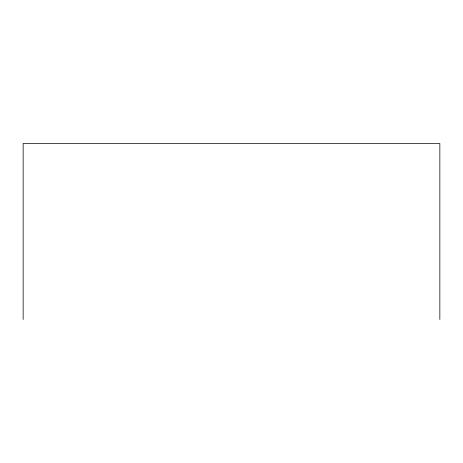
<?xml version="1.0" encoding="UTF-8"?>
<svg xmlns="http://www.w3.org/2000/svg" width="463" height="463" viewBox="0 0 463 463"><rect width="100%" height="100%" fill="white"/><g stroke="black" fill="none" stroke-linecap="round" stroke-linejoin="round"><path stroke-width="0.69" d="M439.85 319.499L439.85 143.501L23.15 143.501L23.15 319.499"/></g></svg>
